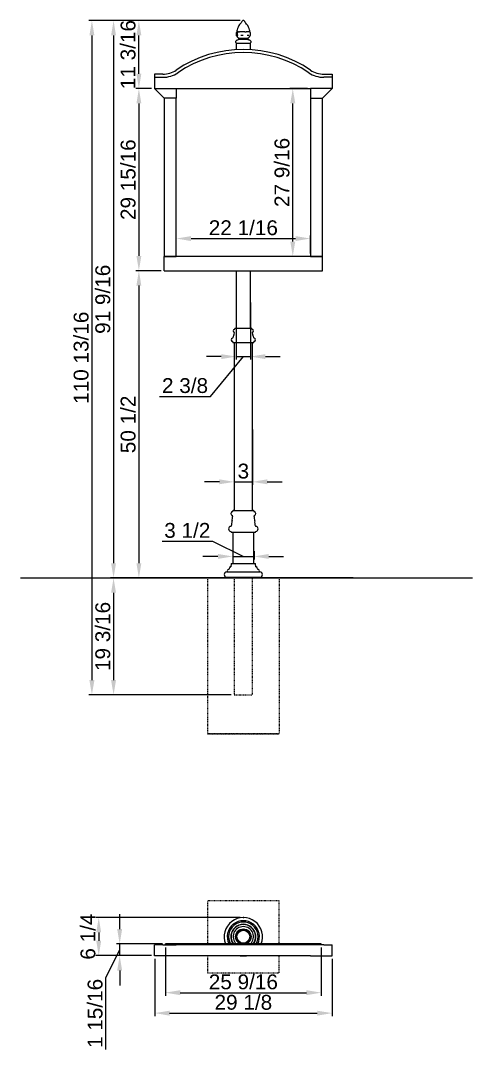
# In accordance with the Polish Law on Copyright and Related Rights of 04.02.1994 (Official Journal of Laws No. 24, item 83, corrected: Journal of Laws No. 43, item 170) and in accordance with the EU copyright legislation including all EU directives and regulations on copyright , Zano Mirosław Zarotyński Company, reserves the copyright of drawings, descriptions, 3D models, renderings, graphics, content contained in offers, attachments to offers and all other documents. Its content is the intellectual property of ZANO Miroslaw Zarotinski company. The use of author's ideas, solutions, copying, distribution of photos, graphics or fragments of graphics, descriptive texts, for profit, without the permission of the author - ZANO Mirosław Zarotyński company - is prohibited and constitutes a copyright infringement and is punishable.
# Model space of a CAD drawing. Header units: inches. Extents: x -12 to 227, y -7 to 169.
# Drawn here: x -12.2 to 62.1, y -7 to 162 of the extents above; entities that cross this region are included whole.
import ezdxf

# ---------------------------------------------------------------- set-up
doc = ezdxf.new("R2010")
doc.units = ezdxf.units.IN
doc.header["$PDSIZE"] = -1
doc.linetypes.add('HIDDEN', pattern=[1.905, 1.27, -0.635])
for name, color, linetype, lineweight in [('ZANO_R', 7, 'Continuous', 0), ('ZANO_R_przerywana', 250, 'HIDDEN', 0), ('ZANO_W', 1, 'Continuous', 0)]:
    doc.layers.add(name, color=color, linetype=linetype, lineweight=lineweight)
doc.styles.get("Standard").update_dxf_attribs({"font": 'arial.ttf'})
doc.dimstyles.new('amerykanie', dxfattribs={"dimtxt": 50, "dimasz": 50, "dimexe": 0.5, "dimexo": 0.5, "dimgap": 1, "dimtad": 1, "dimdec": 0, "dimzin": 0, "dimlunit": 5, "dimtxsty": 'Standard', "dimcen": 0.09, "dimclrd": 1, "dimclre": 1, "dimclrt": 1, "dimazin": 0, "dimtfac": 1, "dimtdec": 0, "dimtmove": 0, "dimatfit": 3, "dimfxl": 1, "dimtzin": 0, "dimarcsym": 1})

# ---------------------------------------------------------------- blocks, each defined once
blk = doc.blocks.new('*D370')
at = {"layer": 'ZANO_W', "color": 1, "lineweight": -2}
for p, q in [((23.94, 162), (6.79, 162)), ((7.29, 153.26), (7.29, 159.56)), ((9.38, 150.83), (6.79, 150.83))]:
    blk.add_line(p, q, dxfattribs=at)
at = {"layer": 'ZANO_W', "color": 1}
for points in [[(7.69, 159.56), (6.88, 159.56), (7.29, 162)], [(6.88, 153.26), (7.69, 153.26), (7.29, 150.83)]]:
    blk.add_solid(points, dxfattribs=at)
at = {"layer": 'ZANO_W', "color": 1, "insert": (5.52, 156.41), "char_height": 2.438, "attachment_point": 5, "rotation": 90}
blk.add_mtext('11 3/16', dxfattribs=at)
blk = doc.blocks.new('*D371')
at = {"layer": 'ZANO_W', "color": 1, "lineweight": -2}
for p, q in [((9.38, 150.83), (6.79, 150.83)), ((7.29, 148.39), (7.29, 123.34)), ((10.95, 120.9), (6.79, 120.9))]:
    blk.add_line(p, q, dxfattribs=at)
at = {"layer": 'ZANO_W', "color": 1}
for points in [[(7.69, 148.39), (6.88, 148.39), (7.29, 150.83)], [(6.88, 123.34), (7.69, 123.34), (7.29, 120.9)]]:
    blk.add_solid(points, dxfattribs=at)
at = {"layer": 'ZANO_W', "color": 1, "insert": (5.53, 135.86), "char_height": 2.438, "attachment_point": 5, "rotation": 90}
blk.add_mtext('29 15/16', dxfattribs=at)
blk = doc.blocks.new('*D372')
at = {"layer": 'ZANO_W', "color": 1, "lineweight": -2}
for p, q in [((10.95, 120.9), (6.79, 120.9)), ((7.29, 118.46), (7.29, 72.86)), ((18.04, 70.43), (6.79, 70.43))]:
    blk.add_line(p, q, dxfattribs=at)
at = {"layer": 'ZANO_W', "color": 1}
for points in [[(7.69, 118.46), (6.88, 118.46), (7.29, 120.9)], [(6.88, 72.86), (7.69, 72.86), (7.29, 70.43)]]:
    blk.add_solid(points, dxfattribs=at)
at = {"layer": 'ZANO_W', "color": 1, "insert": (5.53, 95.66), "char_height": 2.438, "attachment_point": 5, "rotation": 90}
blk.add_mtext('50 1/2', dxfattribs=at)
blk = doc.blocks.new('*D373')
at = {"layer": 'ZANO_W', "color": 1, "lineweight": -2}
for p, q in [((18.04, 70.43), (2.63, 70.43)), ((3.13, 67.99), (3.13, 53.65)), ((22.45, 51.21), (2.63, 51.21))]:
    blk.add_line(p, q, dxfattribs=at)
at = {"layer": 'ZANO_W', "color": 1}
for points in [[(3.53, 67.99), (2.72, 67.99), (3.13, 70.43)], [(2.72, 53.65), (3.53, 53.65), (3.13, 51.21)]]:
    blk.add_solid(points, dxfattribs=at)
at = {"layer": 'ZANO_W', "color": 1, "insert": (1.37, 60.82), "char_height": 2.438, "attachment_point": 5, "rotation": 90}
blk.add_mtext('19 3/16', dxfattribs=at)
blk = doc.blocks.new('*D374')
at = {"layer": 'ZANO_W', "color": 1, "lineweight": -2}
for p, q in [((23.95, 162), (2.63, 162)), ((3.13, 159.56), (3.13, 72.86)), ((18.04, 70.43), (2.63, 70.43))]:
    blk.add_line(p, q, dxfattribs=at)
at = {"layer": 'ZANO_W', "color": 1}
for points in [[(3.53, 159.56), (2.72, 159.56), (3.13, 162)], [(2.72, 72.86), (3.53, 72.86), (3.13, 70.43)]]:
    blk.add_solid(points, dxfattribs=at)
at = {"layer": 'ZANO_W', "color": 1, "insert": (1.37, 116.21), "char_height": 2.438, "attachment_point": 5, "rotation": 90}
blk.add_mtext('91 9/16', dxfattribs=at)
blk = doc.blocks.new('*D375')
at = {"layer": 'ZANO_W', "color": 1, "lineweight": -2}
for p, q in [((23.94, 162), (-0.93, 162)), ((-0.43, 159.56), (-0.43, 53.65)), ((22.45, 51.21), (-0.93, 51.21))]:
    blk.add_line(p, q, dxfattribs=at)
at = {"layer": 'ZANO_W', "color": 1}
for points in [[(-0.02, 159.56), (-0.84, 159.56), (-0.43, 162)], [(-0.84, 53.65), (-0.02, 53.65), (-0.43, 51.21)]]:
    blk.add_solid(points, dxfattribs=at)
at = {"layer": 'ZANO_W', "color": 1, "insert": (-2.19, 106.61), "char_height": 2.438, "attachment_point": 5, "rotation": 90}
blk.add_mtext('110 13/16', dxfattribs=at)
blk = doc.blocks.new('*D377')
at = {"layer": 'ZANO_W', "color": 1, "lineweight": -2}
for p, q in [((23.95, 14.64), (0.19, 14.64)), ((0.69, 12.2), (0.69, 10.82)), ((9.38, 8.38), (0.19, 8.38))]:
    blk.add_line(p, q, dxfattribs=at)
at = {"layer": 'ZANO_W', "color": 1}
for points in [[(1.09, 12.2), (0.28, 12.2), (0.69, 14.64)], [(0.28, 10.82), (1.09, 10.82), (0.69, 8.38)]]:
    blk.add_solid(points, dxfattribs=at)
at = {"layer": 'ZANO_W', "color": 1, "insert": (-1.07, 11.51), "char_height": 2.438, "attachment_point": 5, "rotation": 90}
blk.add_mtext('6 1/4', dxfattribs=at)
blk = doc.blocks.new('*D378')
at = {"layer": 'ZANO_W', "color": 1, "lineweight": -2}
for p, q in [((4.13, 12.74), (4.13, 15.18)), ((11.15, 10.31), (3.63, 10.31)), ((4.13, 8.38), (4.13, 10.31)), ((1.86, 4.81), (4.13, 9.34)), ((9.38, 8.38), (3.63, 8.38)), ((4.13, 5.94), (4.13, 3.5)), ((1.86, -7.02), (1.86, 4.81))]:
    blk.add_line(p, q, dxfattribs=at)
at = {"layer": 'ZANO_W', "color": 1}
for points in [[(3.72, 12.74), (4.54, 12.74), (4.13, 10.31)], [(4.54, 5.94), (3.72, 5.94), (4.13, 8.38)]]:
    blk.add_solid(points, dxfattribs=at)
at = {"layer": 'ZANO_W', "color": 1, "insert": (0.1, -1.11), "char_height": 2.438, "attachment_point": 5, "rotation": 90}
blk.add_mtext('1 15/16', dxfattribs=at)
blk = doc.blocks.new('*D379')
at = {"layer": 'ZANO_W', "color": 1, "lineweight": -2}
for p, q in [((11.65, 9.73), (11.65, 1.8)), ((37.24, 9.73), (37.24, 1.8)), ((14.09, 2.3), (34.81, 2.3))]:
    blk.add_line(p, q, dxfattribs=at)
at = {"layer": 'ZANO_W', "color": 1}
for points in [[(14.09, 2.71), (14.09, 1.89), (11.65, 2.3)], [(34.81, 1.89), (34.81, 2.71), (37.24, 2.3)]]:
    blk.add_solid(points, dxfattribs=at)
at = {"layer": 'ZANO_W', "color": 1, "insert": (24.45, 4.06), "char_height": 2.438, "attachment_point": 5}
blk.add_mtext('25 9/16', dxfattribs=at)
blk = doc.blocks.new('*D380')
at = {"layer": 'ZANO_W', "color": 1, "lineweight": -2}
for p, q in [((9.88, 7.88), (9.88, -1.56)), ((39.02, 7.88), (39.02, -1.56)), ((12.32, -1.06), (36.58, -1.06))]:
    blk.add_line(p, q, dxfattribs=at)
at = {"layer": 'ZANO_W', "color": 1}
for points in [[(12.32, -0.66), (12.32, -1.47), (9.88, -1.06)], [(36.58, -1.47), (36.58, -0.66), (39.02, -1.06)]]:
    blk.add_solid(points, dxfattribs=at)
at = {"layer": 'ZANO_W', "color": 1, "insert": (24.45, 0.7), "char_height": 2.438, "attachment_point": 5}
blk.add_mtext('29 1/8', dxfattribs=at)
blk = doc.blocks.new('*D382')
at = {"layer": 'ZANO_W', "color": 1, "lineweight": -2}
for p, q in [((13.42, 123.76), (13.42, 126.69)), ((15.86, 126.19), (33.03, 126.19)), ((35.47, 123.76), (35.47, 126.69))]:
    blk.add_line(p, q, dxfattribs=at)
at = {"layer": 'ZANO_W', "color": 1}
for points in [[(15.86, 126.59), (15.86, 125.78), (13.42, 126.19)], [(33.03, 125.78), (33.03, 126.59), (35.47, 126.19)]]:
    blk.add_solid(points, dxfattribs=at)
at = {"layer": 'ZANO_W', "color": 1, "insert": (24.45, 127.95), "char_height": 2.438, "attachment_point": 5}
blk.add_mtext('22 1/16', dxfattribs=at)
blk = doc.blocks.new('*D383')
at = {"layer": 'ZANO_W', "color": 1, "lineweight": -2}
for p, q in [((34.97, 150.83), (32.07, 150.83)), ((32.57, 125.7), (32.57, 148.39)), ((34.97, 123.26), (32.07, 123.26))]:
    blk.add_line(p, q, dxfattribs=at)
at = {"layer": 'ZANO_W', "color": 1}
for points in [[(32.98, 148.39), (32.16, 148.39), (32.57, 150.83)], [(32.16, 125.7), (32.98, 125.7), (32.57, 123.26)]]:
    blk.add_solid(points, dxfattribs=at)
at = {"layer": 'ZANO_W', "color": 1, "insert": (30.81, 137.05), "char_height": 2.438, "attachment_point": 5, "rotation": 90}
blk.add_mtext('27 9/16', dxfattribs=at)
blk = doc.blocks.new('*D384')
at = {"layer": 'ZANO_W', "color": 1, "lineweight": -2}
for p, q in [((23.26, 115.68), (23.26, 106.3)), ((25.63, 115.68), (25.63, 106.3)), ((20.82, 106.8), (18.39, 106.8)), ((19.03, 100.26), (24.45, 106.8)), ((23.26, 106.8), (25.63, 106.8)), ((28.07, 106.8), (30.51, 106.8)), ((10.7, 100.26), (19.03, 100.26))]:
    blk.add_line(p, q, dxfattribs=at)
at = {"layer": 'ZANO_W', "color": 1}
for points in [[(20.82, 106.39), (20.82, 107.2), (23.26, 106.8)], [(28.07, 107.2), (28.07, 106.39), (25.63, 106.8)]]:
    blk.add_solid(points, dxfattribs=at)
at = {"layer": 'ZANO_W', "color": 1, "insert": (14.87, 102.02), "char_height": 2.438, "attachment_point": 5}
blk.add_mtext('2 3/8', dxfattribs=at)
blk = doc.blocks.new('*D385')
at = {"layer": 'ZANO_W', "color": 1, "lineweight": -2}
for p, q in [((22.95, 94.81), (22.95, 85.72)), ((25.95, 94.81), (25.95, 85.72)), ((20.51, 86.22), (18.07, 86.22)), ((22.95, 86.22), (25.95, 86.22)), ((28.38, 86.22), (30.82, 86.22))]:
    blk.add_line(p, q, dxfattribs=at)
at = {"layer": 'ZANO_W', "color": 1}
for points in [[(20.51, 85.82), (20.51, 86.63), (22.95, 86.22)], [(28.38, 86.63), (28.38, 85.82), (25.95, 86.22)]]:
    blk.add_solid(points, dxfattribs=at)
at = {"layer": 'ZANO_W', "color": 1, "insert": (24.45, 87.97), "char_height": 2.44, "attachment_point": 5}
blk.add_mtext('3', dxfattribs=at)
blk = doc.blocks.new('*D386')
at = {"layer": 'ZANO_W', "color": 1, "lineweight": -2}
for p, q in [((11.11, 76.47), (19.37, 76.47)), ((19.37, 76.47), (24.45, 73.97)), ((22.7, 74.85), (22.7, 73.47)), ((26.2, 74.85), (26.2, 73.47)), ((20.26, 73.97), (17.82, 73.97)), ((22.7, 73.97), (26.2, 73.97)), ((28.63, 73.97), (31.07, 73.97))]:
    blk.add_line(p, q, dxfattribs=at)
at = {"layer": 'ZANO_W', "color": 1}
for points in [[(20.26, 73.56), (20.26, 74.37), (22.7, 73.97)], [(28.63, 74.37), (28.63, 73.56), (26.2, 73.97)]]:
    blk.add_solid(points, dxfattribs=at)
at = {"layer": 'ZANO_W', "color": 1, "insert": (15.24, 78.23), "char_height": 2.438, "attachment_point": 5}
blk.add_mtext('3 1/2', dxfattribs=at)

msp = doc.modelspace()

# ---------------------------------------------------------------- linework, layer by layer
at = {"layer": 'ZANO_R'}
for p, q in [((24.45417, 161.99896), (24.44011, 161.99896)), ((23.38115, 159.46763), (23.37762, 159.47005)), ((23.38428, 160.12269), (23.38428, 160.11961)), ((23.66678, 160.12269), (23.38428, 160.12269)), ((23.38626, 159.45875), (23.3863, 159.4565)), ((23.51209, 159.52095), (23.39414, 159.52095)), ((23.50587, 159.55916), (23.51203, 159.54494)), ((25.21552, 158.8964), (23.67876, 158.8964)), ((23.68539, 159.11964), (25.20889, 159.11964)), ((24.68188, 160.12269), (23.84052, 160.12269)), ((24.41724, 159.52095), (24.04572, 159.52095)), ((25.46225, 160.12269), (24.89965, 160.12269)), ((25.35229, 159.52095), (25.09873, 159.52095)), ((25.51, 160.12269), (25.50627, 160.12269)), ((25.51, 160.11968), (25.51, 160.12269)), ((25.51414, 159.46831), (25.51666, 159.47006)), ((23.26003, 158.30691), (23.26003, 157.20801)), ((23.26003, 158.30691), (24.44714, 158.30691)), ((24.44714, 158.30691), (25.63424, 158.30691)), ((25.63424, 157.20801), (25.63424, 158.30691)), ((11.21215, 153.18838), (9.87902, 153.18838)), ((9.87902, 153.18838), (9.87902, 152.67653)), ((9.87902, 152.67653), (11.21215, 152.67653)), ((9.87902, 152.67653), (9.87902, 150.82599)), ((37.68213, 153.18838), (39.01526, 153.18838)), ((39.01526, 152.67653), (37.68213, 152.67653)), ((39.01526, 153.18838), (39.01526, 152.67653)), ((39.01526, 152.67653), (39.01526, 150.82599)), ((9.87902, 150.82599), (13.42262, 150.82599)), ((11.45395, 149.25106), (9.87902, 150.82599)), ((13.42262, 150.82599), (35.47166, 150.82599)), ((13.42262, 150.82599), (13.42262, 149.25106)), ((39.01526, 150.82599), (35.47166, 150.82599)), ((35.47166, 150.82599), (35.47166, 149.25106)), ((37.44033, 149.25106), (39.01526, 150.82599)), ((11.45395, 149.25106), (11.45395, 123.26468)), ((13.42262, 149.25106), (11.45395, 149.25106)), ((13.42262, 123.26468), (13.42262, 149.25106)), ((35.47166, 149.25106), (35.47166, 123.26468)), ((35.47166, 149.25106), (37.44033, 149.25106)), ((37.44033, 123.26468), (37.44033, 149.25106)), ((11.45395, 123.26468), (13.42262, 123.26468)), ((11.45395, 120.90228), (11.45395, 123.26468)), ((37.44033, 123.26468), (11.45395, 123.26468)), ((35.47166, 123.26468), (37.44033, 123.26468)), ((37.44033, 120.90228), (37.44033, 123.26468)), ((11.45395, 120.90228), (37.44033, 120.90228)), ((23.26003, 120.90228), (23.26003, 111.45269)), ((25.63424, 111.45269), (25.63424, 120.90228)), ((23.03144, 111.37532), (23.03087, 111.34272)), ((23.11018, 111.45269), (24.44714, 111.45269)), ((24.44714, 111.45269), (25.7841, 111.45269)), ((25.86341, 111.34272), (25.86284, 111.37532)), ((22.71246, 109.21945), (22.71334, 109.16903)), ((22.79207, 109.09166), (26.1022, 109.09166)), ((22.94899, 109.09166), (22.94899, 81.52899)), ((25.94529, 81.52899), (25.94529, 109.09166)), ((26.18094, 109.16903), (26.18182, 109.21945)), ((22.74822, 81.4602), (22.74241, 81.41459)), ((22.82633, 81.52899), (24.44714, 81.52899)), ((24.44714, 81.52899), (26.06795, 81.52899)), ((26.15187, 81.41459), (26.14606, 81.4602)), ((22.43723, 78.01371), (22.43775, 77.98402)), ((26.37779, 77.90665), (22.51649, 77.90665)), ((22.697, 77.90665), (22.697, 72.78812)), ((26.19728, 72.78812), (26.19728, 77.90665)), ((26.45653, 77.98402), (26.45705, 78.01371)), ((22.47268, 72.75567), (22.38553, 72.26762)), ((22.51144, 72.78812), (24.44714, 72.78812)), ((24.44714, 72.78812), (26.38284, 72.78812)), ((26.50875, 72.26762), (26.4216, 72.75567)), ((21.73038, 71.41978), (24.44714, 71.41978)), ((24.44714, 71.41978), (27.1639, 71.41978)), ((-12.15006, 70.42572), (62.08406, 70.42572)), ((42.51161, 70.42572), (6.38267, 70.42572)), ((18.54115, 70.42572), (30.35313, 70.42572)), ((30.35313, 70.42572), (18.54115, 70.42572)), ((21.73038, 70.55357), (27.1639, 70.55357)), ((21.88788, 70.5292), (21.88788, 70.42572)), ((22.94942, 70.42572), (25.94486, 70.42572)), ((27.0064, 70.42572), (27.0064, 70.5292)), ((23.66947, 12.21777), (23.66944, 12.21768)), ((24.69002, 12.52653), (24.68993, 12.52651)), ((9.87902, 8.37784), (9.87902, 10.14964)), ((11.21215, 10.14964), (9.87902, 10.14964)), ((11.21215, 10.14964), (13.41798, 10.14964)), ((11.65082, 10.14964), (11.65082, 10.30713)), ((23.9679, 10.30713), (11.65082, 10.30713)), ((35.4763, 10.14964), (13.41798, 10.14964)), ((23.38668, 11.39222), (23.39234, 11.34269)), ((23.42659, 11.17957), (23.42665, 11.1795)), ((24.20426, 10.45013), (24.20435, 10.45015)), ((37.24346, 10.30713), (24.92125, 10.30713)), ((25.05945, 10.61719), (25.07991, 10.63193)), ((25.22481, 10.75889), (25.22484, 10.75898)), ((25.46769, 11.79709), (25.46763, 11.79716)), ((37.68213, 10.14964), (35.4763, 10.14964)), ((37.24346, 10.14964), (37.24346, 10.30713)), ((37.68213, 10.14964), (39.01526, 10.14964)), ((39.01526, 8.37784), (39.01526, 10.14964)), ((11.21215, 8.37784), (9.87902, 8.37784)), ((13.41798, 8.37784), (11.21215, 8.37784)), ((35.4763, 8.37784), (13.41798, 8.37784)), ((35.4763, 8.37784), (37.68213, 8.37784)), ((37.68213, 8.37784), (39.01526, 8.37784))]:
    msp.add_line(p, q, dxfattribs=at)
at = {"layer": 'ZANO_R', "flags": 128}
for points in [[(24.44011, 161.99896), (24.40401, 161.99581), (24.36406, 161.9846), (24.2956, 161.94353), (24.24165, 161.88684), (24.19993, 161.82304), (24.10741, 161.64492), (23.97876, 161.492), (23.84328, 161.33762), (23.71708, 161.1716), (23.57522, 160.93177), (23.46603, 160.67416), (23.41602, 160.49445), (23.38776, 160.30982), (23.38433, 160.12165)], [(25.50995, 160.12165), (25.50652, 160.30982), (25.47826, 160.49445), (25.42825, 160.67416), (25.31906, 160.93177), (25.1772, 161.1716), (25.07758, 161.30554), (24.96958, 161.43094), (24.86156, 161.55355), (24.76753, 161.67644), (24.69435, 161.82304), (24.65263, 161.88684), (24.59868, 161.94353), (24.53022, 161.9846), (24.49026, 161.99581), (24.45417, 161.99896)], [(23.67805, 158.90372), (23.67319, 158.87096), (23.63554, 158.84697), (23.5766, 158.82313), (23.51532, 158.80182), (23.45223, 158.7796), (23.38911, 158.75393), (23.3266, 158.72242), (23.27284, 158.68772), (23.22342, 158.64245), (23.18668, 158.5827), (23.17159, 158.51321), (23.17844, 158.44206), (23.20747, 158.37557), (23.23125, 158.34685), (23.26205, 158.32381), (23.29968, 158.30958), (23.32908, 158.30648)], [(23.36488, 160.08337), (23.34468, 160.07324), (23.31087, 160.04246), (23.2731, 159.97546), (23.25948, 159.9195), (23.25561, 159.87962), (23.25627, 159.82542), (23.26017, 159.77899), (23.26257, 159.7335), (23.26488, 159.67123), (23.27201, 159.61956), (23.27868, 159.59455), (23.28468, 159.57815), (23.29475, 159.55752), (23.33362, 159.50738), (23.38112, 159.4676)], [(23.36412, 160.08482), (23.36348, 160.08501), (23.36714, 160.08623)], [(23.37591, 159.46712), (23.3777, 159.46619), (23.38482, 159.45622), (23.38489, 159.45643)], [(23.38676, 159.45876), (23.38722, 159.44445), (23.41354, 159.37656), (23.45436, 159.3204), (23.50165, 159.27298), (23.54923, 159.23111), (23.59637, 159.19121), (23.64515, 159.15161), (23.68642, 159.1185)], [(23.47248, 160.06859), (23.46803, 160.06423), (23.45519, 160.04407), (23.44902, 160.02919), (23.44223, 160.00203), (23.43696, 159.95731), (23.43383, 159.87282), (23.43609, 159.81155), (23.4447, 159.74087), (23.46857, 159.64592), (23.49086, 159.58568), (23.50514, 159.55878)], [(23.48781, 160.07882), (23.48547, 160.07858), (23.47318, 160.06787)], [(23.51203, 159.54494), (23.53623, 159.51022), (23.53942, 159.50834)], [(23.68595, 159.11887), (23.67483, 159.11344), (23.65048, 159.08781), (23.63786, 159.06185), (23.63098, 159.0388), (23.62631, 159.01454), (23.62586, 158.9806), (23.63372, 158.94664), (23.6423, 158.92839), (23.65849, 158.90905), (23.67713, 158.8975)], [(23.66678, 160.12269), (23.71901, 160.12342), (23.83423, 160.12271), (23.84052, 160.12269)], [(24.68188, 160.12269), (24.75366, 160.12342), (24.8927, 160.12271), (24.89965, 160.12269)], [(25.20786, 159.1185), (25.26569, 159.16485), (25.3294, 159.21771), (25.39263, 159.27298), (25.43991, 159.3204), (25.48074, 159.37656), (25.50706, 159.44445), (25.50752, 159.45876)], [(25.20896, 158.89311), (25.21655, 158.89691), (25.23579, 158.90905), (25.25198, 158.92839), (25.26056, 158.94664), (25.26842, 158.9806), (25.26797, 159.01454), (25.26423, 159.03497), (25.25913, 159.05381), (25.25113, 159.07456), (25.23735, 159.09674), (25.21429, 159.11671), (25.20875, 159.11921)], [(25.5652, 158.30648), (25.5946, 158.30958), (25.63223, 158.32381), (25.66303, 158.34685), (25.68681, 158.37557), (25.71584, 158.44206), (25.72269, 158.51321), (25.7076, 158.5827), (25.67086, 158.64245), (25.62144, 158.68772), (25.56768, 158.72242), (25.50517, 158.75393), (25.44205, 158.7796), (25.37896, 158.80182), (25.31768, 158.82313), (25.25874, 158.84697), (25.22109, 158.87096), (25.21623, 158.90372)], [(25.50916, 159.45514), (25.51093, 159.45936), (25.51881, 159.46768)], [(25.51472, 159.46759), (25.55153, 159.49646), (25.57278, 159.5174), (25.58829, 159.53707), (25.60762, 159.57273), (25.6209, 159.61364), (25.6316, 159.69764), (25.63323, 159.75394), (25.63505, 159.79726), (25.63842, 159.84619), (25.63854, 159.88173), (25.63175, 159.93779), (25.62067, 159.97642), (25.59929, 160.02004), (25.56216, 160.06324), (25.52851, 160.08224)], [(25.52999, 160.08477), (25.5308, 160.08501), (25.52711, 160.08623)], [(23.64921, 12.18838), (23.52738, 12.12736), (23.43176, 12.0584), (23.37006, 11.98605), (23.33377, 11.92065), (23.29414, 11.80457), (23.2711, 11.69998), (23.26086, 11.63624), (23.25491, 11.5689), (23.25902, 11.48072), (23.27859, 11.40061), (23.3181, 11.3183), (23.37469, 11.24073), (23.42644, 11.17944)], [(23.66617, 12.21215), (23.65487, 12.19975), (23.64116, 12.18419)], [(24.65444, 12.52939), (24.54068, 12.60438), (24.43314, 12.65271), (24.33964, 12.66997), (24.26485, 12.6687), (24.14451, 12.64498), (24.04241, 12.61264), (23.98209, 12.58963), (23.9208, 12.56112), (23.84649, 12.51347), (23.7869, 12.45646), (23.73537, 12.38109), (23.69649, 12.2933), (23.66929, 12.21784)], [(24.69174, 12.52466), (24.66664, 12.53027), (24.64743, 12.53413)], [(25.45237, 11.82933), (25.46044, 11.96535), (25.44852, 12.08264), (25.41672, 12.17225), (25.37822, 12.23638), (25.29751, 12.32874), (25.21845, 12.40099), (25.16837, 12.44172), (25.11303, 12.48055), (25.03461, 12.52107), (24.95544, 12.54418), (24.86441, 12.55112), (24.76894, 12.5409), (24.68998, 12.52672)], [(25.46713, 11.79399), (25.4591, 11.81962), (25.45342, 11.8365)], [(23.42754, 11.18134), (23.43526, 11.1568), (23.44261, 11.13515)], [(23.44191, 11.14733), (23.43384, 11.01131), (23.44576, 10.89402), (23.47756, 10.80441), (23.51606, 10.74028), (23.59677, 10.64792), (23.67582, 10.57567), (23.7259, 10.53494), (23.78125, 10.49612), (23.85967, 10.45559), (23.93884, 10.43248), (24.02987, 10.42554), (24.12534, 10.43576), (24.2043, 10.44994)], [(24.20627, 10.45112), (24.22695, 10.44654), (24.24612, 10.44267)], [(24.23984, 10.44727), (24.3536, 10.37228), (24.46114, 10.32395), (24.55464, 10.30669), (24.62943, 10.30796), (24.74977, 10.33168), (24.85187, 10.36402), (24.91218, 10.38703), (24.97348, 10.41554), (25.04778, 10.4632), (25.10738, 10.5202), (25.15891, 10.59557), (25.19779, 10.68336), (25.22499, 10.75882)], [(25.22495, 10.76113), (25.23927, 10.77675), (25.2522, 10.79141)], [(25.24507, 10.78828), (25.3669, 10.8493), (25.46252, 10.91826), (25.52422, 10.99061), (25.56051, 11.05601), (25.60014, 11.17209), (25.62318, 11.27668), (25.63342, 11.34042), (25.63937, 11.40776), (25.63526, 11.49594), (25.61568, 11.57605), (25.57618, 11.65836), (25.51959, 11.73593), (25.46784, 11.79722)]]:
    msp.add_lwpolyline(points, dxfattribs=at)
at = {"layer": 'ZANO_R'}
for radius in [1.27592, 1.06463]:
    msp.add_circle((24.44714, 11.48833), radius, dxfattribs=at)
for centre, radius, start, end in [((23.34867, 160.11859), 0.03559, 299.7679997, 1.6589652), ((23.35941, 159.51709), 0.03454, 8.9684961, 53.7642156), ((23.39512, 159.52223), 0.00161, 171.3289716, 232.3195746), ((21.50201, 159.92375), 1.93361, 348.0225037, 357.9982927), ((22.8115, 159.91231), 0.62337, 357.8544282, 16.3225767), ((23.49365, 159.53177), 0.02261, 335.7059987, 35.6192103), ((23.5122, 159.52309), 0.00214, 266.9162336, 343.1676253), ((23.93419, 159.44788), 0.1307, 34.8007882, 47.9596111), ((24.04502, 159.5256), 0.0047, 221.7312887, 278.5590672), ((24.41795, 159.52636), 0.00546, 262.4567967, 314.555098), ((24.03805, 159.81955), 0.48529, 322.2536183, 325.5380957), ((25.11968, 159.5412), 0.03088, 173.0368491, 217.3325963), ((25.09818, 159.52469), 0.00378, 215.941048, 278.2982591), ((25.35248, 159.52327), 0.00233, 265.4651325, 339.8247755), ((25.40405, 159.50051), 0.05405, 124.6952525, 156.0227837), ((25.48426, 159.57127), 0.55186, 87.7140406, 92.2859594), ((25.54359, 160.11728), 0.03339, 175.9341833, 242.2211716), ((24.44714, 137.55719), 19.68665, 55.9279098, 124.0720902), ((24.44714, 137.55719), 19.17479, 55.9279098, 124.0720902), ((11.21215, 157.12571), 3.93733, 270, 304.0720902), ((37.68213, 157.12571), 3.93733, 235.9279098, 270), ((11.21215, 157.12571), 4.44918, 270, 304.0720902), ((37.68213, 157.12571), 4.44918, 235.9279098, 270), ((22.63992, 109.9089), 0.07875, 282.4113034, 351.918517), ((23.69244, 109.75945), 0.98433, 146.6193097, 171.918517), ((23.03417, 111.01959), 0.25597, 104.1861274, 254.0971023), ((22.04854, 110.84261), 0.98433, 326.6193097, 350.7915408), ((22.94245, 110.69769), 0.07875, 350.7915408, 74.0971023), ((22.95214, 111.34409), 0.07875, 284.1861274, 359), ((23.11018, 111.37395), 0.07875, 90, 179), ((25.7841, 111.37395), 0.07875, 1, 90), ((25.94214, 111.34409), 0.07875, 181, 255.8138726), ((25.95182, 110.69769), 0.07875, 105.9028977, 189.2084592), ((26.84574, 110.84261), 0.98433, 189.2084592, 213.3806903), ((25.86011, 111.01959), 0.25597, 285.9028977, 75.8138726), ((25.20184, 109.75945), 0.98433, 8.081483, 33.3806903), ((26.25436, 109.9089), 0.07875, 188.081483, 257.5886966), ((22.71609, 109.56278), 0.27566, 102.4113034, 256.5614884), ((22.63373, 109.21808), 0.07875, 1, 76.5614884), ((22.79207, 109.17041), 0.07875, 181, 270), ((26.1022, 109.17041), 0.07875, 270, 359), ((26.26055, 109.21808), 0.07875, 103.4385116, 179), ((26.17819, 109.56278), 0.27566, 283.4385116, 77.5886966), ((22.7344, 81.01711), 0.33467, 99.7637821, 253.9116203), ((22.66429, 81.42454), 0.07875, 279.7637821, 352.7367079), ((22.82633, 81.45025), 0.07875, 90, 172.7367079), ((26.06795, 81.45025), 0.07875, 7.2632921, 90), ((26.22999, 81.42454), 0.07875, 187.2632921, 260.2362179), ((26.15988, 81.01711), 0.33467, 286.0883797, 80.2362179), ((21.02205, 79.60428), 1.57493, 335.5887553, 7.0118506), ((24.14836, 79.9888), 1.57493, 157.5656346, 187.0118506), ((22.61983, 80.61988), 0.07875, 337.5656346, 73.9116203), ((26.27444, 80.61988), 0.07875, 106.0883797, 202.4343654), ((24.74592, 79.9888), 1.57493, 352.9881494, 22.4343654), ((27.87223, 79.60428), 1.57493, 172.9881494, 204.4112447), ((22.44323, 78.49722), 0.41348, 96.854054, 260.088308), ((22.3585, 78.01234), 0.07875, 1, 80.088308), ((22.38448, 78.98593), 0.07875, 276.854054, 335.5887553), ((22.51649, 77.9854), 0.07875, 181, 270), ((26.37779, 77.9854), 0.07875, 270, 359), ((26.5098, 78.98593), 0.07875, 204.4112447, 263.145946), ((26.53578, 78.01234), 0.07875, 99.911692, 179), ((26.45105, 78.49722), 0.41348, 279.911692, 83.145946), ((22.51144, 72.74875), 0.03937, 90, 169.8753283), ((26.38284, 72.74875), 0.03937, 10.1246717, 90), ((21.73038, 70.98667), 0.43311, 90, 270), ((21.78228, 71.45915), 0.03937, 270, 12.321427), ((22.16695, 71.54317), 0.35436, 105.5869147, 192.321427), ((22.06115, 71.92243), 0.03937, 285.5869147, 5.9478617), ((22.38004, 71.95565), 0.28125, 95.9569843, 185.9478617), ((22.34677, 72.27454), 0.03937, 275.9569843, 349.8753283), ((26.54751, 72.27454), 0.03937, 190.1246717, 264.0430157), ((26.51424, 71.95565), 0.28125, 354.0521383, 84.0430157), ((26.83313, 71.92243), 0.03937, 174.0521383, 254.4130853), ((26.72733, 71.54317), 0.35436, 347.678573, 74.4130853), ((27.112, 71.45915), 0.03937, 167.678573, 270), ((27.1639, 70.98667), 0.43311, 270, 90), ((21.8485, 70.5292), 0.03937, 0, 38.2395012), ((27.04578, 70.5292), 0.03937, 141.7604988, 180), ((24.44714, 11.48833), 3.14986, 337.9756872, 202.0243128), ((24.44714, 11.48833), 2.63455, 333.3622132, 206.6377868), ((24.44714, 11.48833), 2.4174, 330.7497952, 209.2502048), ((24.44714, 11.48833), 2.04741, 324.765582, 215.234418), ((24.44714, 11.48833), 2.00671, 323.9404409, 216.059559), ((24.44714, 11.48833), 1.66894, 314.9474285, 225.0525715), ((24.44714, 11.48833), 3.14986, 260.9312785, 270), ((24.44714, 11.48833), 3.14986, 270, 279.0687215)]:
    msp.add_arc(centre, radius, start, end, dxfattribs=at)
msp.add_point((24.44714, 14.63819), dxfattribs=at)
at = {"layer": 'ZANO_R_przerywana', "ltscale": 0.05}
for p, q in [((18.54115, 70.42572), (18.54115, 44.83308)), ((18.54115, 70.42572), (18.54115, 44.83308)), ((22.94899, 70.42572), (22.94899, 51.21156)), ((25.94529, 51.21156), (25.94529, 70.42572)), ((30.35313, 70.42572), (30.35313, 44.83308)), ((30.35313, 70.42572), (30.35313, 44.83308)), ((22.94899, 51.21156), (25.94529, 51.21156)), ((18.54115, 44.83308), (30.35313, 44.83308)), ((30.35313, 44.83308), (18.54115, 44.83308)), ((18.54115, 17.39432), (18.54115, 10.30713)), ((30.35313, 17.39432), (18.54115, 17.39432)), ((30.35313, 10.30713), (30.35313, 17.39432)), ((18.54115, 8.37784), (18.54115, 5.58234)), ((30.35313, 5.58234), (30.35313, 8.37784)), ((18.54115, 5.58234), (30.35313, 5.58234))]:
    msp.add_line(p, q, dxfattribs=at)

# ---------------------------------------------------------------- dimensions: what is measured, and where the dimension line sits
at = {"layer": 'ZANO_W'}
for base, p1, p2, picture, middle in [((-0.4293, 51.21156), (24.44011, 161.99896), (22.94899, 51.21156), '*D375', (-2.19045, 106.60526)), ((3.12628, 70.42572), (24.45417, 161.99896), (18.54115, 70.42572), '*D374', (1.36596, 116.21234)), ((7.28556, 120.90228), (9.87902, 150.82599), (11.45395, 120.90228), '*D371', (5.52524, 135.86414)), ((32.56979, 150.82599), (35.47166, 123.26468), (35.47166, 150.82599), '*D383', (30.80948, 137.04534)), ((7.28556, 70.42572), (11.45395, 120.90228), (18.54115, 70.42572), '*D372', (5.52524, 95.664)), ((3.12628, 51.21156), (18.54115, 70.42572), (22.94899, 51.21156), '*D373', (1.36513, 60.81864))]:
    dim = msp.add_linear_dim(base=base, p1=p1, p2=p2, angle=90, dimstyle='amerykanie', override={"dimtxt": 2.4375, "dimasz": 2.4375, "dimgap": 0.5, "dimdec": 4, "dimaunit": 1, "dimadec": 1, "dimtdec": 4, "dimtmove": 1, "dimfrac": 2}, dxfattribs=at)
    dim.commit()
    dim.dimension.update_dxf_attribs({"geometry": picture, "text_midpoint": middle})
for base, p1, p2, picture, middle in [((7.28556, 161.99896), (9.87902, 150.82599), (24.44011, 161.99896), '*D370', (7.28556, 156.41247)), ((0.68707, 8.37784), (24.447139, 14.638194), (9.879021, 8.37784), '*D377', (0.68707, 11.508017)), ((4.13043, 10.30713), (9.87902, 8.37784), (11.65082, 10.30713), '*D378', (1.86162, 4.31135))]:
    dim = msp.add_linear_dim(base=base, p1=p1, p2=p2, angle=90, dimstyle='amerykanie', override={"dimtxt": 2.4375, "dimasz": 2.4375, "dimgap": 0.5, "dimdec": 4, "dimaunit": 1, "dimadec": 1, "dimtdec": 4, "dimtmove": 1, "dimfrac": 2}, dxfattribs=at)
    dim.commit()
    dim.dimension.update_dxf_attribs({"geometry": picture, "text_midpoint": middle, "dimtype": 160})
for base, p1, p2, picture, middle in [((35.47166, 126.18527), (13.42262, 123.26468), (35.47166, 123.26468), '*D382', (24.44714, 127.94559)), ((37.24346, 2.2995), (11.65082, 10.22839), (37.24346, 10.22839), '*D379', (24.44714, 4.05982)), ((39.01526, -1.06243), (9.87902, 8.37784), (39.01526, 8.37784), '*D380', (24.44714, 0.69788))]:
    dim = msp.add_linear_dim(base=base, p1=p1, p2=p2, dimstyle='amerykanie', override={"dimtxt": 2.4375, "dimasz": 2.4375, "dimgap": 0.5, "dimdec": 4, "dimaunit": 1, "dimadec": 1, "dimtdec": 4, "dimtmove": 1, "dimfrac": 2}, dxfattribs=at)
    dim.commit()
    dim.dimension.update_dxf_attribs({"geometry": picture, "text_midpoint": middle})
for base, p1, p2, picture, middle in [((25.63424, 106.79794), (23.26003, 116.17749), (25.63424, 116.17749), '*D384', (18.52805, 100.25817)), ((25.94529, 86.22394), (22.94899, 95.31033), (25.94529, 95.31033), '*D385', (24.44714, 86.22394)), ((26.19728, 73.96532), (22.697, 75.34739), (26.19728, 75.34739), '*D386', (18.86549, 76.46856))]:
    dim = msp.add_linear_dim(base=base, p1=p1, p2=p2, dimstyle='amerykanie', override={"dimtxt": 2.4375, "dimasz": 2.4375, "dimgap": 0.5, "dimdec": 4, "dimaunit": 1, "dimadec": 1, "dimtdec": 4, "dimtmove": 1, "dimfrac": 2}, dxfattribs=at)
    dim.commit()
    dim.dimension.update_dxf_attribs({"geometry": picture, "text_midpoint": middle, "dimtype": 160})

doc.saveas('drawing.dxf')
